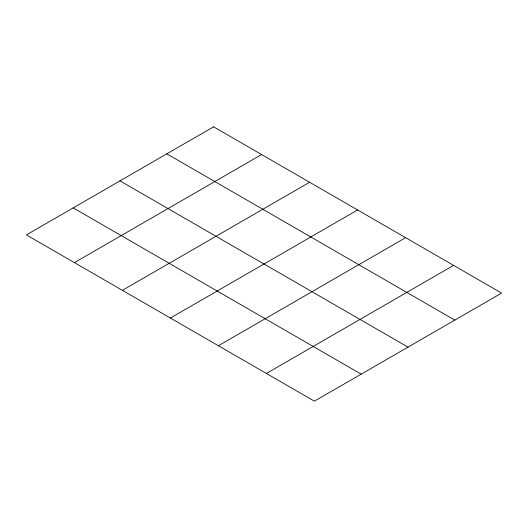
<?xml version="1.0" encoding="UTF-8"?>
<svg xmlns="http://www.w3.org/2000/svg" width="528" height="528" viewBox="0 0 528 528"><rect width="100%" height="100%" fill="white"/><g stroke="black" fill="none" stroke-linecap="round" stroke-linejoin="round"><path stroke-width="0.79" d="M74.402 262.614L261.598 154.532M122.397 290.327L309.599 182.246M170.399 318.041L357.601 209.959M218.401 345.754L405.603 237.673M266.402 373.468L453.598 265.386M166.802 153.839L454.799 320.12M120.001 180.86L407.999 347.14M73.201 207.88L361.198 374.161M213.602 126.826L26.4 234.901L314.398 401.174L501.6 293.099L213.602 126.826"/></g></svg>
